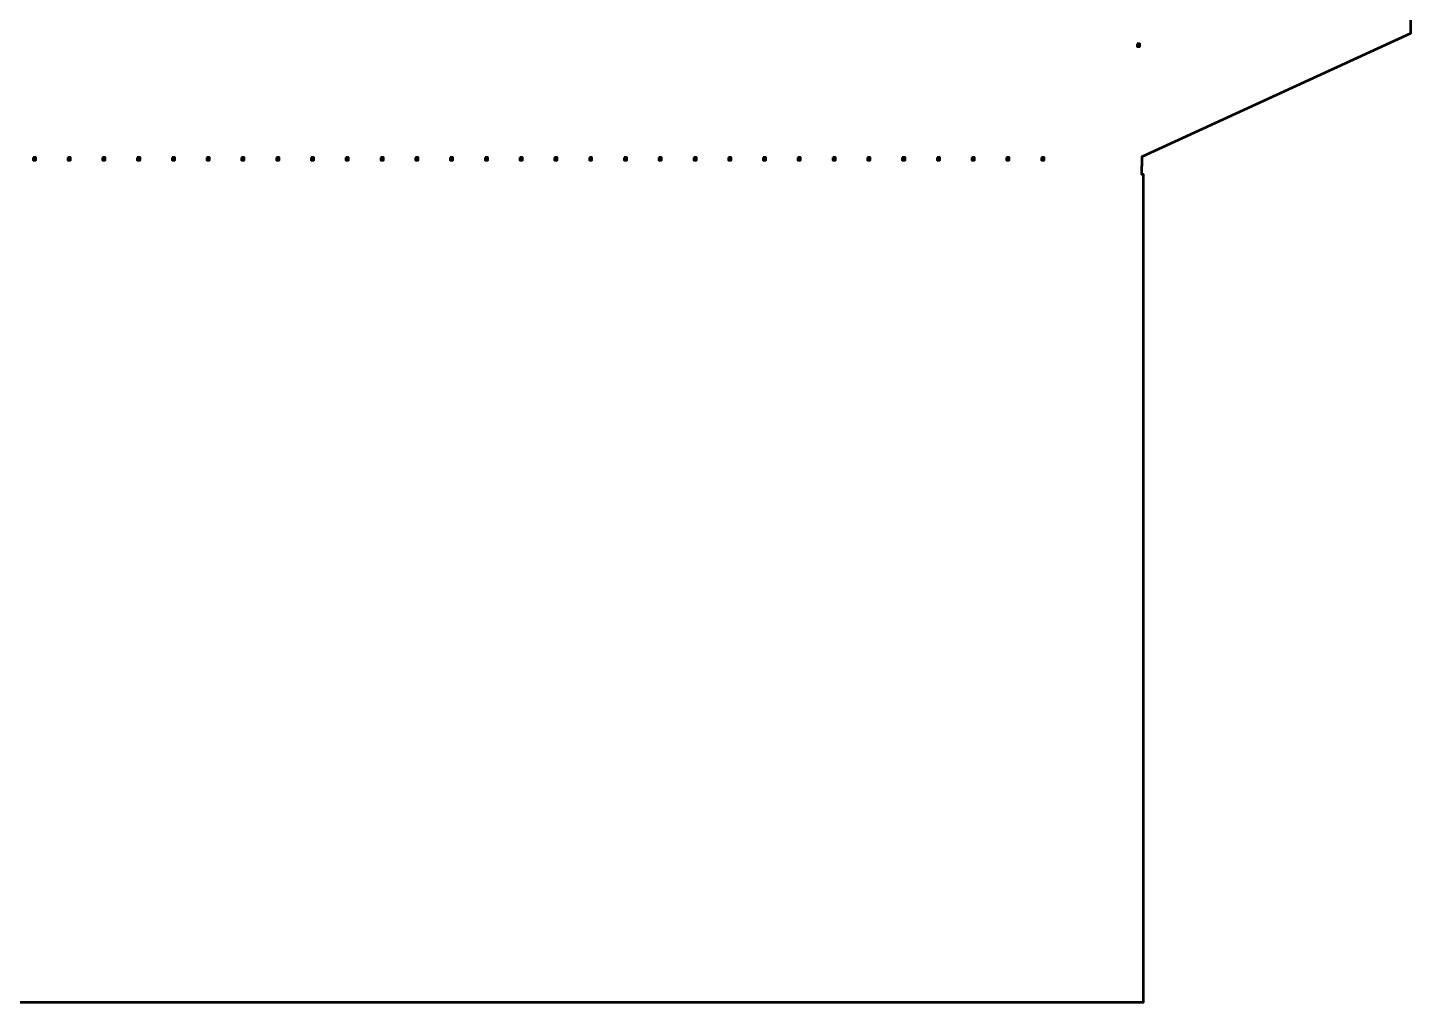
# Model space of a CAD drawing. Header units: centimetres. Extents: x -13.8 to 13.8, y -13.2 to 13.2.
# Drawn here: x 0.04 to 13.78, y -13.2 to -3.52 of the extents above; entities that cross this region are included whole.
import ezdxf

# ---------------------------------------------------------------- set-up
doc = ezdxf.new("R2010")
doc.units = ezdxf.units.CM
doc.header["$MEASUREMENT"] = 0
doc.layers.add('Layer 1', color=7, linetype='Continuous')

msp = doc.modelspace()

# ---------------------------------------------------------------- linework, layer by layer
at = {"layer": 'Layer 1', "color": 214, "lineweight": 53}
for points, knots in [([(-0.24194, 13.20305), (-3.92021, 13.18929), (-7.54799, 12.72678), (-10.29445, 11.83631), (-10.29445, 11.83631), (-10.29445, 11.83631), (-11.12871, 10.80775), (-11.12871, 10.80775), (-11.12871, 10.80775), (-11.12871, 10.80775), (-11.12871, 5.71865), (-11.12871, 5.71865), (-11.12871, 5.71865), (-11.12871, 5.71865), (-11.13781, 5.71865), (-11.13781, 5.71865), (-11.13781, 5.71865), (-11.13781, 5.71865), (-11.13781, 5.59628), (-11.13781, 5.59628), (-11.13781, 5.59628), (-11.13781, 5.59628), (-13.78364, 3.82275), (-13.78364, 3.82275), (-13.78364, 3.82275), (-13.78364, 3.82275), (-13.78364, -3.57401), (-13.78364, -3.57401), (-13.78364, -3.57401), (-13.78364, -3.57401), (-11.13781, -4.79027), (-11.13781, -4.79027), (-11.13781, -4.79027), (-11.13781, -4.79027), (-11.13781, -4.89114), (-11.13781, -4.89114), (-11.13781, -4.89114), (-11.13781, -4.89114), (-11.12541, -4.89114), (-11.12541, -4.89114), (-11.12541, -4.89114), (-11.12541, -4.89114), (-11.12541, -4.97382), (-11.12541, -4.97382), (-11.12541, -4.97382), (-11.12541, -4.97382), (-11.12706, -4.97382), (-11.12706, -4.97382), (-11.12706, -4.97382), (-11.12706, -4.97382), (-11.12706, -13.20319), (-11.12706, -13.20319), (-11.12706, -13.20319), (-11.12706, -13.20319), (11.12688, -13.20319), (11.12688, -13.20319), (11.12688, -13.20319), (11.12688, -13.20319), (11.12688, -4.97382), (11.12688, -4.97382), (11.12688, -4.97382), (11.12688, -4.97382), (11.11117, -4.97382), (11.11117, -4.97382), (11.11117, -4.97382), (11.11117, -4.97382), (11.11117, -4.89114), (11.11117, -4.89114), (11.11117, -4.89114), (11.11117, -4.89114), (11.11365, -4.89114), (11.11365, -4.89114), (11.11365, -4.89114), (11.11365, -4.89114), (11.11365, -4.80102), (11.11365, -4.80102), (11.11365, -4.80102), (11.11365, -4.80102), (13.78346, -3.57401), (13.78346, -3.57401), (13.78346, -3.57401), (13.78346, -3.57401), (13.78346, 3.82275), (13.78346, 3.82275), (13.78346, 3.82275), (13.78346, 3.82275), (11.11365, 5.61199), (11.11365, 5.61199), (11.11365, 5.61199), (11.11365, 5.61199), (11.11365, 5.62935), (11.11365, 5.62935), (11.11365, 5.62935), (11.11365, 5.62935), (11.12936, 5.62935), (11.12936, 5.62935), (11.12936, 5.62935), (11.12936, 5.62935), (11.12936, 10.79286), (11.12936, 10.79286), (11.12936, 10.79286), (11.12936, 10.79286), (10.11154, 11.88096), (10.11154, 11.88096), (10.11154, 11.88096), (7.16497, 12.78256), (3.43634, 13.21682), (-0.24194, 13.20305)], [0, 0, 0, 0, 0.03571429, 0.03571429, 0.03571429, 0.03571429, 0.07142857, 0.07142857, 0.07142857, 0.07142857, 0.10714286, 0.10714286, 0.10714286, 0.10714286, 0.14285714, 0.14285714, 0.14285714, 0.14285714, 0.17857143, 0.17857143, 0.17857143, 0.17857143, 0.21428571, 0.21428571, 0.21428571, 0.21428571, 0.25, 0.25, 0.25, 0.25, 0.28571429, 0.28571429, 0.28571429, 0.28571429, 0.32142857, 0.32142857, 0.32142857, 0.32142857, 0.35714286, 0.35714286, 0.35714286, 0.35714286, 0.39285714, 0.39285714, 0.39285714, 0.39285714, 0.42857143, 0.42857143, 0.42857143, 0.42857143, 0.46428571, 0.46428571, 0.46428571, 0.46428571, 0.5, 0.5, 0.5, 0.5, 0.53571429, 0.53571429, 0.53571429, 0.53571429, 0.57142857, 0.57142857, 0.57142857, 0.57142857, 0.60714286, 0.60714286, 0.60714286, 0.60714286, 0.64285714, 0.64285714, 0.64285714, 0.64285714, 0.67857143, 0.67857143, 0.67857143, 0.67857143, 0.71428571, 0.71428571, 0.71428571, 0.71428571, 0.75, 0.75, 0.75, 0.75, 0.78571429, 0.78571429, 0.78571429, 0.78571429, 0.82142857, 0.82142857, 0.82142857, 0.82142857, 0.85714286, 0.85714286, 0.85714286, 0.85714286, 0.89285714, 0.89285714, 0.89285714, 0.89285714, 0.92857143, 0.92857143, 0.92857143, 0.92857143, 1, 1, 1, 1]), ([(11.06652, -3.67654), (11.06652, -3.67654), (11.09298, -3.67654), (11.09298, -3.67654), (11.09298, -3.67654), (11.09298, -3.67654), (11.09298, -3.703), (11.09298, -3.703), (11.09298, -3.703), (11.09298, -3.703), (11.06652, -3.703), (11.06652, -3.703), (11.06652, -3.703), (11.06652, -3.703), (11.06652, -3.67654), (11.06652, -3.67654)], [0, 0, 0, 0, 0.2, 0.2, 0.2, 0.2, 0.4, 0.4, 0.4, 0.4, 0.6, 0.6, 0.6, 0.6, 1, 1, 1, 1]), ([(0.08879, -4.80598), (0.08879, -4.80598), (0.11525, -4.80598), (0.11525, -4.80598), (0.11525, -4.80598), (0.11525, -4.80598), (0.11525, -4.83244), (0.11525, -4.83244), (0.11525, -4.83244), (0.11525, -4.83244), (0.08879, -4.83244), (0.08879, -4.83244), (0.08879, -4.83244), (0.08879, -4.83244), (0.08879, -4.80598), (0.08879, -4.80598)], [0, 0, 0, 0, 0.2, 0.2, 0.2, 0.2, 0.4, 0.4, 0.4, 0.4, 0.6, 0.6, 0.6, 0.6, 1, 1, 1, 1]), ([(0.43441, -4.80598), (0.43441, -4.80598), (0.46086, -4.80598), (0.46086, -4.80598), (0.46086, -4.80598), (0.46086, -4.80598), (0.46086, -4.83244), (0.46086, -4.83244), (0.46086, -4.83244), (0.46086, -4.83244), (0.43441, -4.83244), (0.43441, -4.83244), (0.43441, -4.83244), (0.43441, -4.83244), (0.43441, -4.80598), (0.43441, -4.80598)], [0, 0, 0, 0, 0.2, 0.2, 0.2, 0.2, 0.4, 0.4, 0.4, 0.4, 0.6, 0.6, 0.6, 0.6, 1, 1, 1, 1]), ([(0.78002, -4.80598), (0.78002, -4.80598), (0.80648, -4.80598), (0.80648, -4.80598), (0.80648, -4.80598), (0.80648, -4.80598), (0.80648, -4.83244), (0.80648, -4.83244), (0.80648, -4.83244), (0.80648, -4.83244), (0.78002, -4.83244), (0.78002, -4.83244), (0.78002, -4.83244), (0.78002, -4.83244), (0.78002, -4.80598), (0.78002, -4.80598)], [0, 0, 0, 0, 0.2, 0.2, 0.2, 0.2, 0.4, 0.4, 0.4, 0.4, 0.6, 0.6, 0.6, 0.6, 1, 1, 1, 1]), ([(1.12563, -4.80598), (1.12563, -4.80598), (1.15291, -4.80598), (1.15291, -4.80598), (1.15291, -4.80598), (1.15291, -4.80598), (1.15291, -4.83244), (1.15291, -4.83244), (1.15291, -4.83244), (1.15291, -4.83244), (1.12563, -4.83244), (1.12563, -4.83244), (1.12563, -4.83244), (1.12563, -4.83244), (1.12563, -4.80598), (1.12563, -4.80598)], [0, 0, 0, 0, 0.2, 0.2, 0.2, 0.2, 0.4, 0.4, 0.4, 0.4, 0.6, 0.6, 0.6, 0.6, 1, 1, 1, 1]), ([(1.47207, -4.80598), (1.47207, -4.80598), (1.49853, -4.80598), (1.49853, -4.80598), (1.49853, -4.80598), (1.49853, -4.80598), (1.49853, -4.83244), (1.49853, -4.83244), (1.49853, -4.83244), (1.49853, -4.83244), (1.47207, -4.83244), (1.47207, -4.83244), (1.47207, -4.83244), (1.47207, -4.83244), (1.47207, -4.80598), (1.47207, -4.80598)], [0, 0, 0, 0, 0.2, 0.2, 0.2, 0.2, 0.4, 0.4, 0.4, 0.4, 0.6, 0.6, 0.6, 0.6, 1, 1, 1, 1]), ([(1.81768, -4.80598), (1.81768, -4.80598), (1.84414, -4.80598), (1.84414, -4.80598), (1.84414, -4.80598), (1.84414, -4.80598), (1.84414, -4.83244), (1.84414, -4.83244), (1.84414, -4.83244), (1.84414, -4.83244), (1.81768, -4.83244), (1.81768, -4.83244), (1.81768, -4.83244), (1.81768, -4.83244), (1.81768, -4.80598), (1.81768, -4.80598)], [0, 0, 0, 0, 0.2, 0.2, 0.2, 0.2, 0.4, 0.4, 0.4, 0.4, 0.6, 0.6, 0.6, 0.6, 1, 1, 1, 1]), ([(2.16329, -4.80598), (2.16329, -4.80598), (2.18975, -4.80598), (2.18975, -4.80598), (2.18975, -4.80598), (2.18975, -4.80598), (2.18975, -4.83244), (2.18975, -4.83244), (2.18975, -4.83244), (2.18975, -4.83244), (2.16329, -4.83244), (2.16329, -4.83244), (2.16329, -4.83244), (2.16329, -4.83244), (2.16329, -4.80598), (2.16329, -4.80598)], [0, 0, 0, 0, 0.2, 0.2, 0.2, 0.2, 0.4, 0.4, 0.4, 0.4, 0.6, 0.6, 0.6, 0.6, 1, 1, 1, 1]), ([(2.5089, -4.80598), (2.5089, -4.80598), (2.53536, -4.80598), (2.53536, -4.80598), (2.53536, -4.80598), (2.53536, -4.80598), (2.53536, -4.83244), (2.53536, -4.83244), (2.53536, -4.83244), (2.53536, -4.83244), (2.5089, -4.83244), (2.5089, -4.83244), (2.5089, -4.83244), (2.5089, -4.83244), (2.5089, -4.80598), (2.5089, -4.80598)], [0, 0, 0, 0, 0.2, 0.2, 0.2, 0.2, 0.4, 0.4, 0.4, 0.4, 0.6, 0.6, 0.6, 0.6, 1, 1, 1, 1]), ([(2.85452, -4.80598), (2.85452, -4.80598), (2.88097, -4.80598), (2.88097, -4.80598), (2.88097, -4.80598), (2.88097, -4.80598), (2.88097, -4.83244), (2.88097, -4.83244), (2.88097, -4.83244), (2.88097, -4.83244), (2.85452, -4.83244), (2.85452, -4.83244), (2.85452, -4.83244), (2.85452, -4.83244), (2.85452, -4.80598), (2.85452, -4.80598)], [0, 0, 0, 0, 0.2, 0.2, 0.2, 0.2, 0.4, 0.4, 0.4, 0.4, 0.6, 0.6, 0.6, 0.6, 1, 1, 1, 1]), ([(3.20013, -4.80598), (3.20013, -4.80598), (3.22659, -4.80598), (3.22659, -4.80598), (3.22659, -4.80598), (3.22659, -4.80598), (3.22659, -4.83244), (3.22659, -4.83244), (3.22659, -4.83244), (3.22659, -4.83244), (3.20013, -4.83244), (3.20013, -4.83244), (3.20013, -4.83244), (3.20013, -4.83244), (3.20013, -4.80598), (3.20013, -4.80598)], [0, 0, 0, 0, 0.2, 0.2, 0.2, 0.2, 0.4, 0.4, 0.4, 0.4, 0.6, 0.6, 0.6, 0.6, 1, 1, 1, 1]), ([(3.54574, -4.80598), (3.54574, -4.80598), (3.57302, -4.80598), (3.57302, -4.80598), (3.57302, -4.80598), (3.57302, -4.80598), (3.57302, -4.83244), (3.57302, -4.83244), (3.57302, -4.83244), (3.57302, -4.83244), (3.54574, -4.83244), (3.54574, -4.83244), (3.54574, -4.83244), (3.54574, -4.83244), (3.54574, -4.80598), (3.54574, -4.80598)], [0, 0, 0, 0, 0.2, 0.2, 0.2, 0.2, 0.4, 0.4, 0.4, 0.4, 0.6, 0.6, 0.6, 0.6, 1, 1, 1, 1]), ([(3.89218, -4.80598), (3.89218, -4.80598), (3.91864, -4.80598), (3.91864, -4.80598), (3.91864, -4.80598), (3.91864, -4.80598), (3.91864, -4.83244), (3.91864, -4.83244), (3.91864, -4.83244), (3.91864, -4.83244), (3.89218, -4.83244), (3.89218, -4.83244), (3.89218, -4.83244), (3.89218, -4.83244), (3.89218, -4.80598), (3.89218, -4.80598)], [0, 0, 0, 0, 0.2, 0.2, 0.2, 0.2, 0.4, 0.4, 0.4, 0.4, 0.6, 0.6, 0.6, 0.6, 1, 1, 1, 1]), ([(4.23779, -4.80598), (4.23779, -4.80598), (4.26425, -4.80598), (4.26425, -4.80598), (4.26425, -4.80598), (4.26425, -4.80598), (4.26425, -4.83244), (4.26425, -4.83244), (4.26425, -4.83244), (4.26425, -4.83244), (4.23779, -4.83244), (4.23779, -4.83244), (4.23779, -4.83244), (4.23779, -4.83244), (4.23779, -4.80598), (4.23779, -4.80598)], [0, 0, 0, 0, 0.2, 0.2, 0.2, 0.2, 0.4, 0.4, 0.4, 0.4, 0.6, 0.6, 0.6, 0.6, 1, 1, 1, 1]), ([(4.5834, -4.80598), (4.5834, -4.80598), (4.60986, -4.80598), (4.60986, -4.80598), (4.60986, -4.80598), (4.60986, -4.80598), (4.60986, -4.83244), (4.60986, -4.83244), (4.60986, -4.83244), (4.60986, -4.83244), (4.5834, -4.83244), (4.5834, -4.83244), (4.5834, -4.83244), (4.5834, -4.83244), (4.5834, -4.80598), (4.5834, -4.80598)], [0, 0, 0, 0, 0.2, 0.2, 0.2, 0.2, 0.4, 0.4, 0.4, 0.4, 0.6, 0.6, 0.6, 0.6, 1, 1, 1, 1]), ([(4.92901, -4.80598), (4.92901, -4.80598), (4.95547, -4.80598), (4.95547, -4.80598), (4.95547, -4.80598), (4.95547, -4.80598), (4.95547, -4.83244), (4.95547, -4.83244), (4.95547, -4.83244), (4.95547, -4.83244), (4.92901, -4.83244), (4.92901, -4.83244), (4.92901, -4.83244), (4.92901, -4.83244), (4.92901, -4.80598), (4.92901, -4.80598)], [0, 0, 0, 0, 0.2, 0.2, 0.2, 0.2, 0.4, 0.4, 0.4, 0.4, 0.6, 0.6, 0.6, 0.6, 1, 1, 1, 1]), ([(5.27463, -4.80598), (5.27463, -4.80598), (5.30108, -4.80598), (5.30108, -4.80598), (5.30108, -4.80598), (5.30108, -4.80598), (5.30108, -4.83244), (5.30108, -4.83244), (5.30108, -4.83244), (5.30108, -4.83244), (5.27463, -4.83244), (5.27463, -4.83244), (5.27463, -4.83244), (5.27463, -4.83244), (5.27463, -4.80598), (5.27463, -4.80598)], [0, 0, 0, 0, 0.2, 0.2, 0.2, 0.2, 0.4, 0.4, 0.4, 0.4, 0.6, 0.6, 0.6, 0.6, 1, 1, 1, 1]), ([(5.62024, -4.80598), (5.62024, -4.80598), (5.6467, -4.80598), (5.6467, -4.80598), (5.6467, -4.80598), (5.6467, -4.80598), (5.6467, -4.83244), (5.6467, -4.83244), (5.6467, -4.83244), (5.6467, -4.83244), (5.62024, -4.83244), (5.62024, -4.83244), (5.62024, -4.83244), (5.62024, -4.83244), (5.62024, -4.80598), (5.62024, -4.80598)], [0, 0, 0, 0, 0.2, 0.2, 0.2, 0.2, 0.4, 0.4, 0.4, 0.4, 0.6, 0.6, 0.6, 0.6, 1, 1, 1, 1]), ([(5.96585, -4.80598), (5.96585, -4.80598), (5.99314, -4.80598), (5.99314, -4.80598), (5.99314, -4.80598), (5.99314, -4.80598), (5.99314, -4.83244), (5.99314, -4.83244), (5.99314, -4.83244), (5.99314, -4.83244), (5.96585, -4.83244), (5.96585, -4.83244), (5.96585, -4.83244), (5.96585, -4.83244), (5.96585, -4.80598), (5.96585, -4.80598)], [0, 0, 0, 0, 0.2, 0.2, 0.2, 0.2, 0.4, 0.4, 0.4, 0.4, 0.6, 0.6, 0.6, 0.6, 1, 1, 1, 1]), ([(6.31146, -4.80598), (6.31146, -4.80598), (6.33875, -4.80598), (6.33875, -4.80598), (6.33875, -4.80598), (6.33875, -4.80598), (6.33875, -4.83244), (6.33875, -4.83244), (6.33875, -4.83244), (6.33875, -4.83244), (6.31146, -4.83244), (6.31146, -4.83244), (6.31146, -4.83244), (6.31146, -4.83244), (6.31146, -4.80598), (6.31146, -4.80598)], [0, 0, 0, 0, 0.2, 0.2, 0.2, 0.2, 0.4, 0.4, 0.4, 0.4, 0.6, 0.6, 0.6, 0.6, 1, 1, 1, 1]), ([(6.6579, -4.80598), (6.6579, -4.80598), (6.68436, -4.80598), (6.68436, -4.80598), (6.68436, -4.80598), (6.68436, -4.80598), (6.68436, -4.83244), (6.68436, -4.83244), (6.68436, -4.83244), (6.68436, -4.83244), (6.6579, -4.83244), (6.6579, -4.83244), (6.6579, -4.83244), (6.6579, -4.83244), (6.6579, -4.80598), (6.6579, -4.80598)], [0, 0, 0, 0, 0.2, 0.2, 0.2, 0.2, 0.4, 0.4, 0.4, 0.4, 0.6, 0.6, 0.6, 0.6, 1, 1, 1, 1]), ([(7.00351, -4.80598), (7.00351, -4.80598), (7.02997, -4.80598), (7.02997, -4.80598), (7.02997, -4.80598), (7.02997, -4.80598), (7.02997, -4.83244), (7.02997, -4.83244), (7.02997, -4.83244), (7.02997, -4.83244), (7.00351, -4.83244), (7.00351, -4.83244), (7.00351, -4.83244), (7.00351, -4.83244), (7.00351, -4.80598), (7.00351, -4.80598)], [0, 0, 0, 0, 0.2, 0.2, 0.2, 0.2, 0.4, 0.4, 0.4, 0.4, 0.6, 0.6, 0.6, 0.6, 1, 1, 1, 1]), ([(7.34913, -4.80598), (7.34913, -4.80598), (7.37558, -4.80598), (7.37558, -4.80598), (7.37558, -4.80598), (7.37558, -4.80598), (7.37558, -4.83244), (7.37558, -4.83244), (7.37558, -4.83244), (7.37558, -4.83244), (7.34913, -4.83244), (7.34913, -4.83244), (7.34913, -4.83244), (7.34913, -4.83244), (7.34913, -4.80598), (7.34913, -4.80598)], [0, 0, 0, 0, 0.2, 0.2, 0.2, 0.2, 0.4, 0.4, 0.4, 0.4, 0.6, 0.6, 0.6, 0.6, 1, 1, 1, 1]), ([(7.69474, -4.80598), (7.69474, -4.80598), (7.7212, -4.80598), (7.7212, -4.80598), (7.7212, -4.80598), (7.7212, -4.80598), (7.7212, -4.83244), (7.7212, -4.83244), (7.7212, -4.83244), (7.7212, -4.83244), (7.69474, -4.83244), (7.69474, -4.83244), (7.69474, -4.83244), (7.69474, -4.83244), (7.69474, -4.80598), (7.69474, -4.80598)], [0, 0, 0, 0, 0.2, 0.2, 0.2, 0.2, 0.4, 0.4, 0.4, 0.4, 0.6, 0.6, 0.6, 0.6, 1, 1, 1, 1]), ([(8.04035, -4.80598), (8.04035, -4.80598), (8.06681, -4.80598), (8.06681, -4.80598), (8.06681, -4.80598), (8.06681, -4.80598), (8.06681, -4.83244), (8.06681, -4.83244), (8.06681, -4.83244), (8.06681, -4.83244), (8.04035, -4.83244), (8.04035, -4.83244), (8.04035, -4.83244), (8.04035, -4.83244), (8.04035, -4.80598), (8.04035, -4.80598)], [0, 0, 0, 0, 0.2, 0.2, 0.2, 0.2, 0.4, 0.4, 0.4, 0.4, 0.6, 0.6, 0.6, 0.6, 1, 1, 1, 1]), ([(8.38596, -4.80598), (8.38596, -4.80598), (8.41242, -4.80598), (8.41242, -4.80598), (8.41242, -4.80598), (8.41242, -4.80598), (8.41242, -4.83244), (8.41242, -4.83244), (8.41242, -4.83244), (8.41242, -4.83244), (8.38596, -4.83244), (8.38596, -4.83244), (8.38596, -4.83244), (8.38596, -4.83244), (8.38596, -4.80598), (8.38596, -4.80598)], [0, 0, 0, 0, 0.2, 0.2, 0.2, 0.2, 0.4, 0.4, 0.4, 0.4, 0.6, 0.6, 0.6, 0.6, 1, 1, 1, 1]), ([(8.73157, -4.80598), (8.73157, -4.80598), (8.75886, -4.80598), (8.75886, -4.80598), (8.75886, -4.80598), (8.75886, -4.80598), (8.75886, -4.83244), (8.75886, -4.83244), (8.75886, -4.83244), (8.75886, -4.83244), (8.73157, -4.83244), (8.73157, -4.83244), (8.73157, -4.83244), (8.73157, -4.83244), (8.73157, -4.80598), (8.73157, -4.80598)], [0, 0, 0, 0, 0.2, 0.2, 0.2, 0.2, 0.4, 0.4, 0.4, 0.4, 0.6, 0.6, 0.6, 0.6, 1, 1, 1, 1]), ([(9.07801, -4.80598), (9.07801, -4.80598), (9.10447, -4.80598), (9.10447, -4.80598), (9.10447, -4.80598), (9.10447, -4.80598), (9.10447, -4.83244), (9.10447, -4.83244), (9.10447, -4.83244), (9.10447, -4.83244), (9.07801, -4.83244), (9.07801, -4.83244), (9.07801, -4.83244), (9.07801, -4.83244), (9.07801, -4.80598), (9.07801, -4.80598)], [0, 0, 0, 0, 0.2, 0.2, 0.2, 0.2, 0.4, 0.4, 0.4, 0.4, 0.6, 0.6, 0.6, 0.6, 1, 1, 1, 1]), ([(9.42362, -4.80598), (9.42362, -4.80598), (9.45008, -4.80598), (9.45008, -4.80598), (9.45008, -4.80598), (9.45008, -4.80598), (9.45008, -4.83244), (9.45008, -4.83244), (9.45008, -4.83244), (9.45008, -4.83244), (9.42362, -4.83244), (9.42362, -4.83244), (9.42362, -4.83244), (9.42362, -4.83244), (9.42362, -4.80598), (9.42362, -4.80598)], [0, 0, 0, 0, 0.2, 0.2, 0.2, 0.2, 0.4, 0.4, 0.4, 0.4, 0.6, 0.6, 0.6, 0.6, 1, 1, 1, 1]), ([(9.76924, -4.80598), (9.76924, -4.80598), (9.79569, -4.80598), (9.79569, -4.80598), (9.79569, -4.80598), (9.79569, -4.80598), (9.79569, -4.83244), (9.79569, -4.83244), (9.79569, -4.83244), (9.79569, -4.83244), (9.76924, -4.83244), (9.76924, -4.83244), (9.76924, -4.83244), (9.76924, -4.83244), (9.76924, -4.80598), (9.76924, -4.80598)], [0, 0, 0, 0, 0.2, 0.2, 0.2, 0.2, 0.4, 0.4, 0.4, 0.4, 0.6, 0.6, 0.6, 0.6, 1, 1, 1, 1]), ([(10.11485, -4.80598), (10.11485, -4.80598), (10.14131, -4.80598), (10.14131, -4.80598), (10.14131, -4.80598), (10.14131, -4.80598), (10.14131, -4.83244), (10.14131, -4.83244), (10.14131, -4.83244), (10.14131, -4.83244), (10.11485, -4.83244), (10.11485, -4.83244), (10.11485, -4.83244), (10.11485, -4.83244), (10.11485, -4.80598), (10.11485, -4.80598)], [0, 0, 0, 0, 0.2, 0.2, 0.2, 0.2, 0.4, 0.4, 0.4, 0.4, 0.6, 0.6, 0.6, 0.6, 1, 1, 1, 1])]:
    msp.add_open_spline(points, degree=3, knots=knots, dxfattribs=at)

doc.saveas('drawing.dxf')
